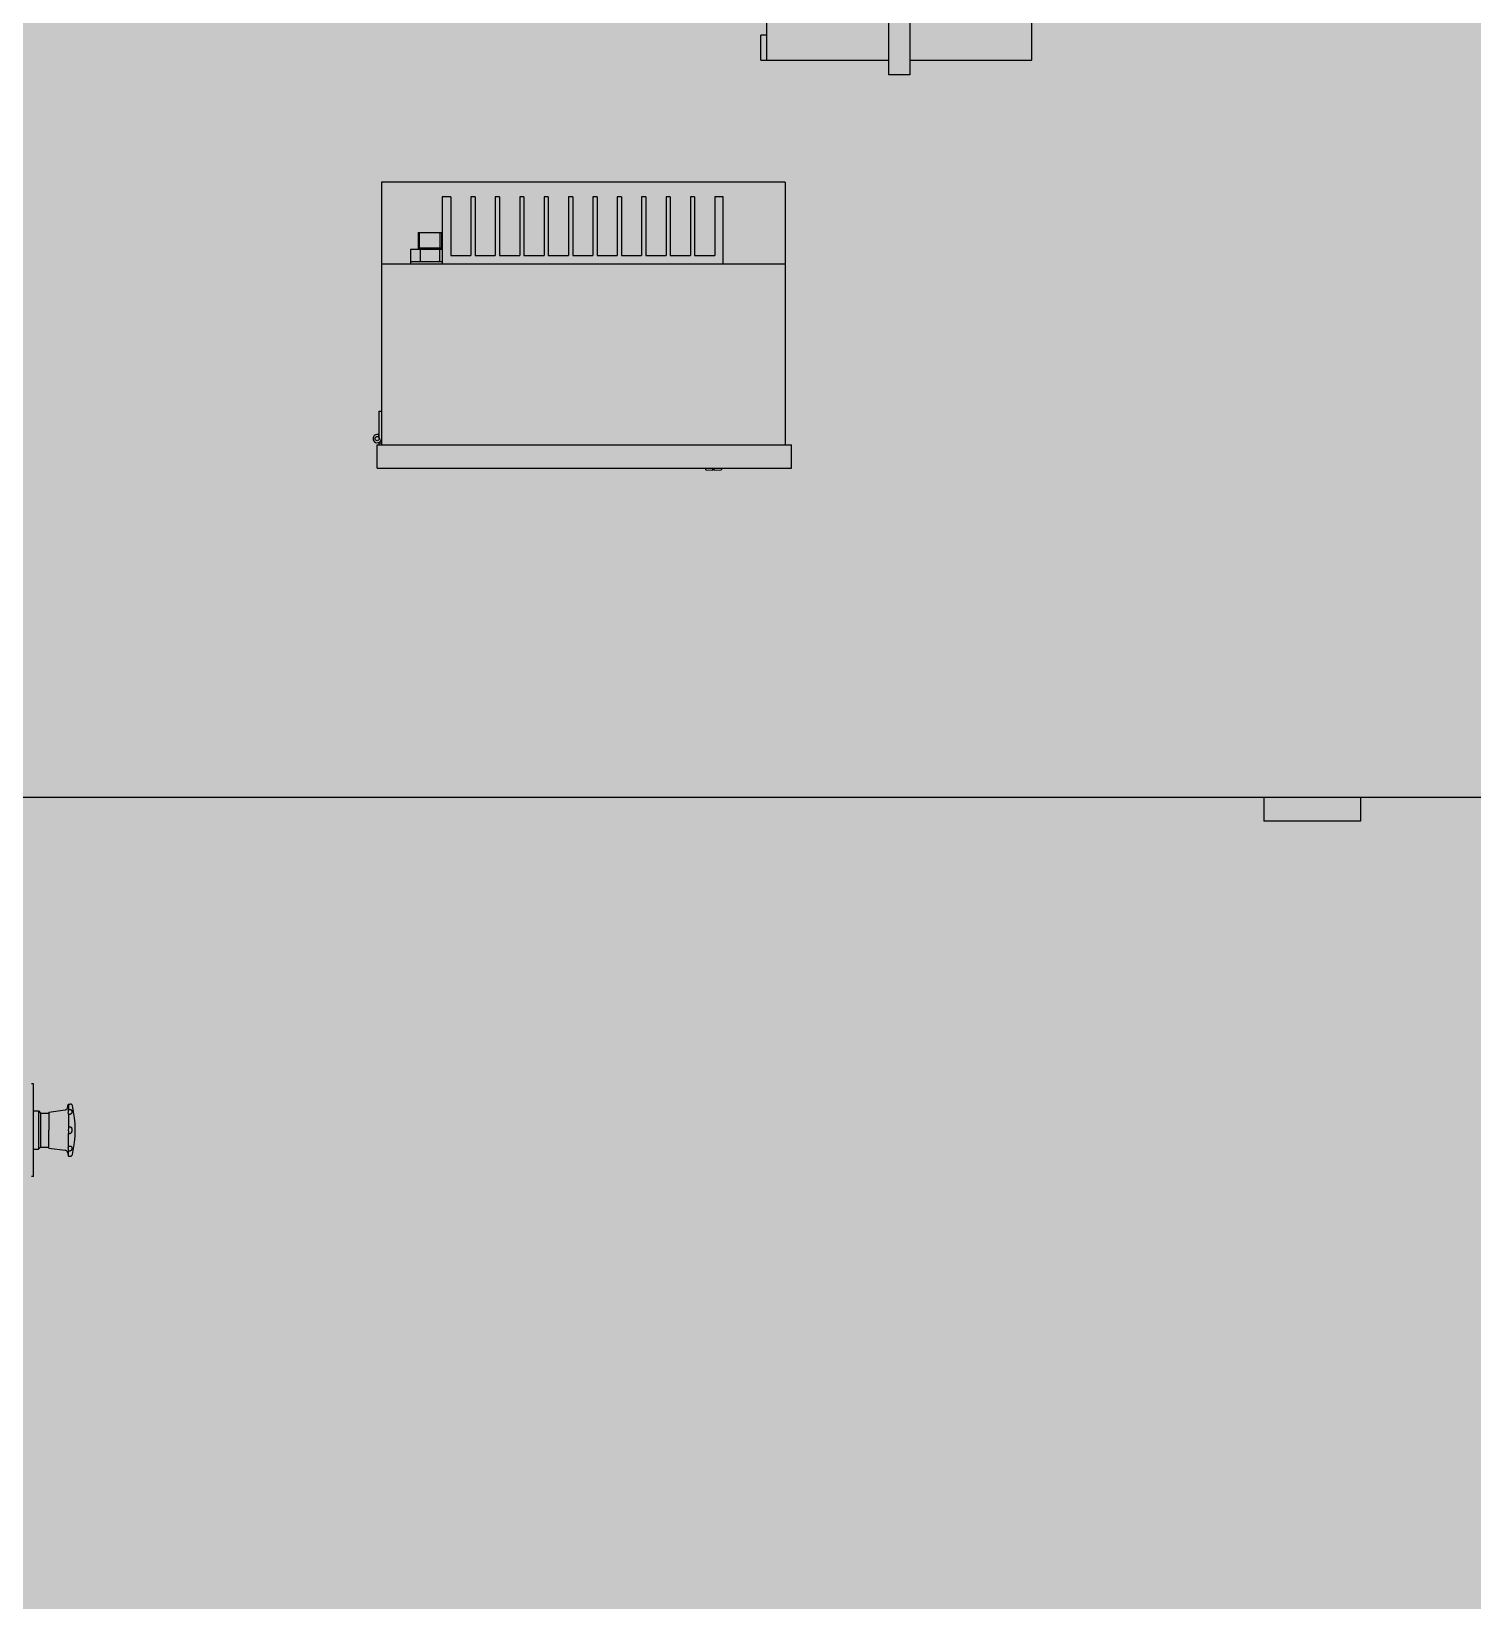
# Model space of a CAD drawing. Extents: x -18489 to 27370, y -8745 to 11880.
# Drawn here: x -14660.3 to -14551.6, y 2316.7 to 2435 of the extents above; entities that cross this region are included whole.
import ezdxf

# ---------------------------------------------------------------- set-up
doc = ezdxf.new("R2010")
doc.units = 0
doc.header["$LTSCALE"] = 100
for name, color, linetype in [('188K-SM-03-F10-MECH-EQ-Y2257103$0$0 Xref', 8, 'Continuous'), ('188K-SM-03-F10-MECH-EQ-Y2257103$0$M-EQU-FOUNDATION', 8, 'Continuous'), ('188K-SM-03-F10-MECH-EQ-Y2257103$0$Micron CUP L10 HVAC EQU$0$M-MECH-EQU', 136, 'Continuous'), ('188K-SM-03-F10-MECH-EQ-Y2257103$0$Micron CUP L10 HVAC EQU$0$M-PHASE1 AREA', 252, 'Continuous')]:
    doc.layers.add(name, color=color, linetype=linetype)

# ---------------------------------------------------------------- blocks, each defined once
blk = doc.blocks.new('188K-SM-03-F10-MECH-EQ-Y2257103$0$Micron CUP L10 HVAC EQU$0$A$C0c53ceb0')
at = {"layer": '188K-SM-03-F10-MECH-EQ-Y2257103$0$Micron CUP L10 HVAC EQU$0$M-PHASE1 AREA'}
for p, q in [((15383.33617, 15154.35351), (15383.33617, 15379.54129)), ((15475.31428, 15143.25271), (15475.31428, 15376.36963)), ((15491.17257, 15373.19797), (15491.17257, 15143.25271)), ((15583.15068, 15154.35351), (15583.15068, 15337.16793)), ((15383.33617, 15173.38346), (15378.57868, 15173.38346)), ((15378.57868, 15154.35351), (15378.57868, 15173.38346)), ((15378.57868, 15154.35351), (15475.31428, 15154.35351)), ((15491.17257, 15154.35351), (15583.15068, 15154.35351)), ((15491.17257, 15143.25271), (15475.31428, 15143.25271)), ((15092.49396, 15062.50167), (15092.49396, 15000.61716)), ((15396.97321, 15062.50167), (15092.49396, 15062.50167)), ((15396.97321, 15062.50167), (15396.97321, 15000.61716)), ((15144.81364, 15051.36371), (15138.47032, 15051.36371)), ((15138.47032, 15051.36371), (15138.47032, 15000.61716)), ((15144.81364, 15051.36371), (15144.81364, 15006.96048)), ((15163.20926, 15051.36371), (15160.0376, 15051.36371)), ((15160.0376, 15051.36371), (15160.0376, 15006.96048)), ((15163.20926, 15051.36371), (15163.20926, 15006.96048)), ((15181.60488, 15051.36371), (15178.43323, 15051.36371)), ((15178.43323, 15051.36371), (15178.43323, 15006.96048)), ((15181.60488, 15051.36371), (15181.60488, 15006.96048)), ((15200.00051, 15051.36371), (15196.82885, 15051.36371)), ((15196.82885, 15051.36371), (15196.82885, 15006.96048)), ((15200.00051, 15051.36371), (15200.00051, 15006.96048)), ((15218.39613, 15051.36371), (15215.22447, 15051.36371)), ((15215.22447, 15051.36371), (15215.22447, 15006.96048)), ((15218.39613, 15051.36371), (15218.39613, 15006.96048)), ((15236.79175, 15051.36371), (15233.62009, 15051.36371)), ((15233.62009, 15051.36371), (15233.62009, 15006.96048)), ((15236.79175, 15051.36371), (15236.79175, 15006.96048)), ((15255.18737, 15051.36371), (15252.01571, 15051.36371)), ((15252.01571, 15051.36371), (15252.01571, 15006.96048)), ((15255.18737, 15051.36371), (15255.18737, 15006.96048)), ((15273.58299, 15051.36371), (15270.41133, 15051.36371)), ((15270.41133, 15051.36371), (15270.41133, 15006.96048)), ((15273.58299, 15051.36371), (15273.58299, 15006.96048)), ((15291.97861, 15051.36371), (15288.80695, 15051.36371)), ((15288.80695, 15051.36371), (15288.80695, 15006.96048)), ((15291.97861, 15051.36371), (15291.97861, 15006.96048)), ((15310.37423, 15051.36371), (15307.20257, 15051.36371)), ((15307.20257, 15051.36371), (15307.20257, 15006.96048)), ((15310.37423, 15051.36371), (15310.37423, 15006.96048)), ((15328.76985, 15051.36371), (15325.5982, 15051.36371)), ((15325.5982, 15051.36371), (15325.5982, 15006.96048)), ((15328.76985, 15051.36371), (15328.76985, 15006.96048)), ((15350.33713, 15051.36371), (15343.99382, 15051.36371)), ((15343.99382, 15051.36371), (15343.99382, 15006.96048)), ((15350.33713, 15000.61716), (15350.33713, 15051.36371)), ((15120.36015, 15024.40461), (15137.80428, 15024.40461)), ((15120.36015, 15024.40461), (15120.36015, 15011.71797)), ((15121.23236, 15012.98663), (15121.23236, 15024.40461)), ((15136.93207, 15012.98663), (15136.93207, 15024.40461)), ((15137.80428, 15024.40461), (15137.80428, 15011.71797)), ((15114.42915, 15011.71797), (15114.42915, 15002.20299)), ((15138.47032, 15011.71797), (15114.42915, 15011.71797)), ((15120.36015, 15012.98663), (15137.80428, 15012.98663)), ((15121.75568, 15011.71797), (15121.75568, 15002.20299)), ((15136.40875, 15011.71797), (15136.40875, 15002.20299)), ((15396.97321, 15000.61716), (15092.49396, 15000.61716)), ((15092.49396, 15000.61716), (15092.49396, 14864.23583)), ((15114.36572, 15002.20299), (15114.36572, 15000.61716)), ((15138.47032, 15002.20299), (15114.36572, 15002.20299)), ((15144.81364, 15006.96048), (15160.0376, 15006.96048)), ((15163.20926, 15006.96048), (15178.43323, 15006.96048)), ((15181.60488, 15006.96048), (15196.82885, 15006.96048)), ((15200.00051, 15006.96048), (15215.22447, 15006.96048)), ((15218.39613, 15006.96048), (15233.62009, 15006.96048)), ((15236.79175, 15006.96048), (15252.01571, 15006.96048)), ((15255.18737, 15006.96048), (15270.41133, 15006.96048)), ((15273.58299, 15006.96048), (15288.80695, 15006.96048)), ((15291.97861, 15006.96048), (15307.20257, 15006.96048)), ((15310.37423, 15006.96048), (15325.5982, 15006.96048)), ((15328.76985, 15006.96048), (15343.99382, 15006.96048)), ((15396.97321, 15000.61716), (15396.97321, 14864.23583)), ((15090.90813, 14868.99332), (15090.90813, 14889.6091)), ((15090.90813, 14889.6091), (15092.49396, 14889.6091)), ((15090.13438, 14870.35545), (15090.94646, 14871.71757)), ((15089.20812, 14864.23583), (15401.85756, 14864.23583)), ((15089.20812, 14846.67753), (15089.20812, 14864.23583)), ((15090.90813, 14864.23583), (15090.90813, 14866.25993)), ((15090.90813, 14865.82166), (15092.49396, 14865.82166)), ((15401.85756, 14846.67753), (15401.85756, 14864.23583)), ((15089.20812, 14846.67753), (15401.85756, 14846.67753)), ((15337.05423, 14846.67753), (15337.05423, 14845.5593)), ((15337.30353, 14845.30561), (15342.42067, 14845.21629)), ((15342.42067, 14845.21629), (15342.42067, 14846.67753)), ((15343.61322, 14845.21629), (15343.61322, 14846.67753)), ((15343.61322, 14845.21629), (15348.73036, 14845.30561)), ((15348.97966, 14846.67753), (15348.97966, 14845.5593)), ((18281.63439, 14598.21637), (14736.59388, 14598.21637)), ((15758.0803, 14598.21637), (15758.0803, 14580.48505)), ((15831.02845, 14598.21637), (15831.02845, 14580.48505)), ((15831.02845, 14580.48505), (15758.0803, 14580.48505)), ((14830.11462, 14382.3198), (14828.5161, 14382.3198)), ((14830.11293, 14357.94548), (14830.11462, 14382.3198)), ((14830.11285, 14347.35664), (14830.11293, 14357.94548)), ((14830.11462, 14361.84138), (14833.81073, 14361.84138)), ((14833.81073, 14361.84138), (14835.40904, 14360.24306)), ((14833.81073, 14361.84138), (14833.81073, 14332.87189)), ((14835.40904, 14360.24306), (14841.60252, 14360.24306)), ((14835.40904, 14360.24306), (14835.40904, 14334.47021)), ((14841.60252, 14360.94232), (14841.60183, 14347.35664)), ((14841.60252, 14360.94232), (14853.98359, 14362.56903)), ((14855.64592, 14364.00656), (14856.37481, 14366.58571)), ((14856.52874, 14366.9727), (14856.37481, 14366.58571)), ((14856.52808, 14359.46244), (14856.52787, 14349.85251)), ((14856.52808, 14359.46244), (14857.78787, 14359.46244)), ((14856.52874, 14366.9727), (14856.52825, 14362.99213)), ((14856.52825, 14362.99213), (14857.78805, 14362.99213)), ((14856.52874, 14366.9727), (14857.78853, 14366.9727)), ((14859.03582, 14366.58961), (14859.04107, 14366.58571)), ((14830.11293, 14336.76779), (14830.11285, 14347.35664)), ((14841.60252, 14333.77095), (14841.60183, 14347.35664)), ((14856.52787, 14349.85251), (14857.78767, 14349.85251)), ((14830.11301, 14332.83241), (14830.11293, 14336.76779)), ((14833.81073, 14332.87189), (14835.40904, 14334.47021)), ((14835.40904, 14334.47021), (14841.60252, 14334.47021)), ((14856.52787, 14344.86076), (14857.78767, 14344.86076)), ((14856.52808, 14335.25083), (14856.52787, 14344.86076)), ((14856.52808, 14335.25083), (14857.78787, 14335.25083)), ((14830.11462, 14312.39347), (14830.11301, 14332.83241)), ((14830.11462, 14332.87189), (14833.81073, 14332.87189)), ((14841.60252, 14333.77095), (14853.98359, 14332.14424)), ((14855.64592, 14330.70671), (14856.37481, 14328.12756)), ((14856.37481, 14328.12756), (14856.52874, 14327.74057)), ((14856.52825, 14331.72114), (14857.78805, 14331.72114)), ((14856.52874, 14327.74057), (14856.52825, 14331.72114)), ((14856.52874, 14327.74057), (14857.78853, 14327.74057)), ((14859.04105, 14328.12756), (14859.03661, 14328.12425)), ((14830.11462, 14312.39347), (14828.5161, 14312.39347))]:
    blk.add_line(p, q, dxfattribs=at)
blk.add_circle((15089.3223, 14868.99332), 1.58583, dxfattribs=at)
for centre, radius, start, end in [((15089.3223, 14868.99332), 3.17166, 59.19715756, 0), ((15337.30796, 14845.5593), 0.25373, 180, 269), ((15348.72593, 14845.5593), 0.25373, 271, 0), ((14853.72333, 14364.5499), 1.99789, 277.48505089, 344.21924727), ((14857.78866, 14365.41972), 1.71113, 13.14797739, 42.9544958), ((14780.46207, 14347.35698), 81.11933, 346.85202261, 13.14797739), ((14876.63508, 14347.35884), 20.26124, 172.93035314, 180.00623498), ((14876.50553, 14347.34643), 20.1317, 179.97096936, 187.09244252), ((14853.72333, 14330.16337), 1.99789, 15.78075273, 82.51494911), ((14857.78866, 14329.29356), 1.71113, 317.0455042, 346.85202261)]:
    blk.add_arc(centre, radius, start, end, dxfattribs=at)
for points, knots in [([(14856.52808, 14359.46244), (14856.47172, 14359.68044), (14856.39372, 14360.17723), (14856.36147, 14360.99973), (14856.40559, 14361.95694), (14856.48043, 14362.635), (14856.52825, 14362.99213)], [0, 0, 0, 0, 0.1904280893, 0.4234001377, 0.6952739446, 1, 1, 1, 1]), ([(14857.78805, 14362.99213), (14857.91489, 14362.99213), (14858.16645, 14362.92999), (14858.46263, 14362.70616), (14858.67636, 14362.42669), (14858.87125, 14362.03644), (14859.00518, 14361.5414), (14859.05547, 14360.97066), (14859.01418, 14360.44566), (14858.87731, 14360.04317), (14858.67228, 14359.77648), (14858.44728, 14359.60636), (14858.1444, 14359.48937), (14857.91231, 14359.46244), (14857.78787, 14359.46244)], [0, 0, 0, 0, 0.0787684031, 0.154480925, 0.2265946928, 0.2954584186, 0.4242956659, 0.5422776651, 0.6498294692, 0.7497948746, 0.8006909043, 0.8566432325, 0.9227195323, 1, 1, 1, 1]), ([(14859.04105, 14366.58571), (14859.03979, 14366.58571), (14859.03636, 14366.59052), (14859.02666, 14366.59556), (14859.01152, 14366.60783), (14858.98913, 14366.62303), (14858.95966, 14366.64326), (14858.90373, 14366.67908), (14858.80809, 14366.73446), (14858.65288, 14366.80863), (14858.43291, 14366.88807), (14858.13812, 14366.95514), (14857.91242, 14366.9727), (14857.78853, 14366.9727)], [0, 0, 0, 0, 0.0028304026, 0.0113189452, 0.0256024844, 0.0459207839, 0.0725515672, 0.1059635318, 0.1955106669, 0.3211867926, 0.492815138, 0.7210455316, 1, 1, 1, 1]), ([(14857.78767, 14349.85251), (14857.91501, 14349.85251), (14858.17151, 14349.78364), (14858.46797, 14349.53549), (14858.68028, 14349.21899), (14858.82853, 14348.86897), (14858.92986, 14348.50139), (14859.01723, 14347.99769), (14859.04005, 14347.61296), (14859.04005, 14347.35664)], [0, 0, 0, 0, 0.1253397363, 0.2494832236, 0.373179069, 0.4972944911, 0.622145606, 0.7477057973, 1, 1, 1, 1]), ([(14859.04005, 14347.35664), (14859.04005, 14347.10031), (14859.01723, 14346.71558), (14858.92986, 14346.21187), (14858.82852, 14345.84428), (14858.68028, 14345.49426), (14858.46795, 14345.17777), (14858.17149, 14344.92963), (14857.915, 14344.86076), (14857.78767, 14344.86076)], [0, 0, 0, 0, 0.2522970255, 0.3778586268, 0.502711048, 0.6268273274, 0.750523413, 0.8746654232, 1, 1, 1, 1]), ([(14856.52825, 14331.72114), (14856.48043, 14332.07827), (14856.40559, 14332.75633), (14856.36147, 14333.71354), (14856.39372, 14334.53604), (14856.47172, 14335.03283), (14856.52808, 14335.25083)], [0, 0, 0, 0, 0.304726973, 0.5766013746, 0.8095726064, 1, 1, 1, 1]), ([(14857.78787, 14335.25083), (14857.9123, 14335.25083), (14858.14436, 14335.22391), (14858.44721, 14335.10694), (14858.67221, 14334.93685), (14858.87727, 14334.67019), (14859.01417, 14334.26771), (14859.05548, 14333.7427), (14859.00519, 14333.17194), (14858.87127, 14332.67689), (14858.6764, 14332.28664), (14858.46268, 14332.00713), (14858.16647, 14331.78329), (14857.91489, 14331.72114), (14857.78805, 14331.72114)], [0, 0, 0, 0, 0.0772705001, 0.1433383401, 0.1992901022, 0.2501857269, 0.350150172, 0.4577037258, 0.5756921187, 0.7045278149, 0.7733896931, 0.8455060398, 0.9212292677, 1, 1, 1, 1]), ([(14857.78853, 14327.74057), (14857.91242, 14327.74057), (14858.13811, 14327.75813), (14858.43291, 14327.8252), (14858.65288, 14327.90464), (14858.80809, 14327.97881), (14858.90373, 14328.03419), (14858.95966, 14328.07001), (14858.98913, 14328.09024), (14859.01152, 14328.10543), (14859.02666, 14328.11772), (14859.03636, 14328.12274), (14859.03979, 14328.12756), (14859.04105, 14328.12756)], [0, 0, 0, 0, 0.2789542655, 0.5071820196, 0.6788109188, 0.8044881906, 0.8940360593, 0.9274483683, 0.9540790265, 0.9743974551, 0.988681235, 0.9971694348, 1, 1, 1, 1])]:
    blk.add_open_spline(points, degree=3, knots=knots, dxfattribs=at)
blk = doc.blocks.new('188K-SM-03-F10-MECH-EQ-Y2257103$0$Micron CUP L10 HVAC EQU')
at = {"layer": '188K-SM-03-F10-MECH-EQ-Y2257103$0$Micron CUP L10 HVAC EQU$0$M-MECH-EQU'}
blk.add_blockref('188K-SM-03-F10-MECH-EQ-Y2257103$0$Micron CUP L10 HVAC EQU$0$A$C0c53ceb0', (-206166.7, 2082.2), dxfattribs=at)
blk = doc.blocks.new('188K-SM-03-F10-MECH-EQ-Y2257103')
at = {"layer": '188K-SM-03-F10-MECH-EQ-Y2257103$0$M-EQU-FOUNDATION'}
h = blk.add_hatch(dxfattribs=at)
h.set_pattern_fill('AR-CONC', color=256, scale=0.1)
h.set_pattern_definition([(50, (4473.521, 709.199), (18.218467, -1.593909), [1.905, -20.955]), (355, (4473.521, 709.2), (-3.524342, 19.105685), [1.524, -16.764058]), (100.45144, (4475.04, 709.066), (14.694125, 17.511775), [1.619001, -17.809024]), (46.1842, (4473.521, 714.28), (27.107904, -4.204233), [2.8575, -31.4325]), (96.63556, (4475.78, 713.93), (23.740413, 24.742612), [2.428502, -26.71356]), (351.18415, (4473.52, 714.28), (23.740413, 24.742612), [2.285997, -25.145973]), (21, (4476.061, 713.009), (15.161439, -10.22652), [1.905, -20.955]), (326, (4476.061, 713.01), (6.180203, 18.418797), [1.524, -16.764]), (71.45144, (4477.325, 712.157), (21.341642, 8.192277), [1.619001, -17.808994]), (37.5, (4473.5214, 709.199), (0.3088603, 8.4555039), [0, -16.5608, 0, -17.018, 0, -16.8275]), (7.5, (4473.521, 709.199), (6.6819663, 10.0180575), [0, -9.7028, 0, -16.1798, 0, -6.4135]), (327.5, (4467.857, 709.199), (13.5590595, -0.5728744), [0, -6.35, 0, -19.812, 0, -26.289]), (317.5, (4465.317, 709.199), (14.812918, 2.542649), [0, -8.255, 0, -13.1572, 0, -18.669])])
h.paths.add_polyline_path([(-14928.15, 5602.46), (-14278.15, 5602.46), (-14278.15, 1902.46), (-14928.15, 1902.46)], flags=16)
h.paths.add_polyline_path([(-14933.15, 5607.46), (-14273.15, 5607.46), (-14273.15, 1897.46), (-14933.15, 1897.46)])
h = blk.add_hatch(dxfattribs=at)
h.set_pattern_fill('AR-CONC', color=256, scale=0.3)
h.set_pattern_definition([(50, (4473.52, 709.2), (54.6554, -4.78173), [5.715, -62.865]), (355, (4473.52, 709.2), (-10.57303, 57.31705), [4.572, -50.29218]), (100.45144, (4478.076, 708.8), (44.08237, 52.53533), [4.857, -53.42707]), (46.1842, (4473.52, 724.44), (81.32371, -12.6127), [8.5725, -94.2975]), (96.63556, (4480.3, 723.39), (71.22124, 74.22784), [7.2855, -80.14068]), (351.18415, (4473.52, 724.44), (71.22124, 74.22784), [6.858, -75.43792]), (21, (4481.14, 720.63), (45.48432, -30.67956), [5.715, -62.865]), (326, (4481.14, 720.63), (18.54061, 55.25639), [4.572, -50.292]), (71.45144, (4484.93, 718.07), (64.02493, 24.57683), [4.857, -53.42698]), (37.5, (4473.521, 709.2), (0.926581, 25.366512), [0, -49.6824, 0, -51.054, 0, -50.4825]), (7.5, (4473.52, 709.2), (20.0459, 30.054172), [0, -29.1084, 0, -48.5394, 0, -19.2405]), (327.5, (4456.529, 709.2), (40.677179, -1.718623), [0, -19.05, 0, -59.436, 0, -78.867]), (317.5, (4448.91, 709.2), (44.438754, 7.62795), [0, -24.765, 0, -39.4716, 0, -56.007])])
h.paths.add_polyline_path([(-14918.15, 5592.46), (-14288.15, 5592.46), (-14288.15, 1912.46), (-14918.15, 1912.46)])
at = {"layer": '188K-SM-03-F10-MECH-EQ-Y2257103$0$0 Xref', "xscale": 0.1, "yscale": 0.1, "zscale": 0.1}
blk.add_blockref('188K-SM-03-F10-MECH-EQ-Y2257103$0$Micron CUP L10 HVAC EQU', (4473.52, 709.2), dxfattribs=at)

msp = doc.modelspace()

# ---------------------------------------------------------------- block references
msp.add_blockref('188K-SM-03-F10-MECH-EQ-Y2257103', (0, 0))

doc.saveas('drawing.dxf')
